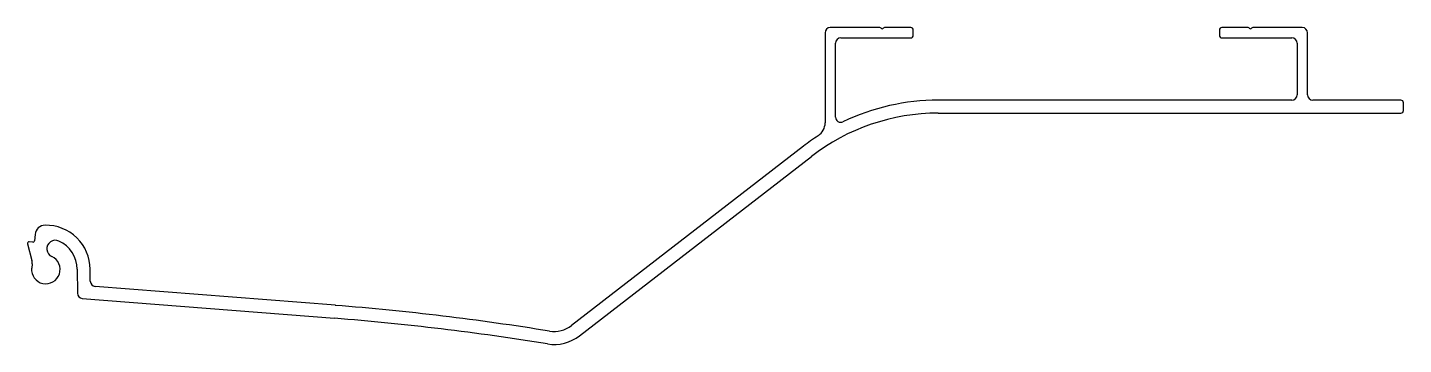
# Model space of a CAD drawing. Extents: x 1588 to 1853, y 2336 to 2397.
import ezdxf

# ---------------------------------------------------------------- set-up
doc = ezdxf.new("R2010")
doc.units = 0
doc.layers.get('0').update_dxf_attribs({"linetype": 'CONTINUOUS'})

msp = doc.modelspace()

# ---------------------------------------------------------------- linework, layer by layer
for p, q in [((1741.37, 2396.48), (1741.37, 2379.12)), ((1751.94, 2397.48), (1742.37, 2397.48)), ((1757.87, 2397.48), (1752.81, 2397.48)), ((1758.37, 2395.98), (1758.37, 2396.98)), ((1817.37, 2396.98), (1817.37, 2395.98)), ((1822.94, 2397.48), (1817.87, 2397.48)), ((1833.37, 2397.48), (1823.81, 2397.48)), ((1834.37, 2384.48), (1834.37, 2396.48)), ((1743.37, 2380.21), (1743.37, 2394.48)), ((1744.37, 2395.48), (1757.87, 2395.48)), ((1817.87, 2395.48), (1831.37, 2395.48)), ((1832.37, 2394.48), (1832.37, 2384.48)), ((1831.37, 2383.48), (1763.19, 2383.48)), ((1852.37, 2383.48), (1835.37, 2383.48)), ((1852.87, 2381.48), (1852.87, 2382.98)), ((1763.19, 2380.98), (1852.37, 2380.98)), ((1737.18, 2374.6), (1692.49, 2340.02)), ((1694.02, 2338.04), (1738.71, 2372.62)), ((1587.6, 2355.79), (1588.41, 2352.58)), ((1588.59, 2356.1), (1587.92, 2356.16)), ((1589.03, 2357.56), (1588.91, 2356.36)), ((1588.47, 2351.89), (1588.39, 2351.09)), ((1597.17, 2350.87), (1597.21, 2346.24)), ((1599.69, 2348.55), (1599.67, 2350.89)), ((1598.14, 2345.25), (1646.75, 2341.42)), ((1646.94, 2343.92), (1600.62, 2347.56))]:
    msp.add_line(p, q)
for centre, radius, start, end in [((1742.37, 2396.48), 1, 90, 180), ((1751.94, 2397.23), 0.25, 30.0894, 90), ((1752.37, 2397.48), 0.25, 209.9107, 330), ((1752.81, 2397.23), 0.25, 89.9999, 150), ((1757.87, 2396.98), 0.5, 0, 90), ((1757.87, 2395.98), 0.5, 270, 360), ((1817.87, 2396.98), 0.5, 90, 180), ((1817.87, 2395.98), 0.5, 180, 270), ((1822.94, 2397.23), 0.25, 30.0894, 90), ((1823.37, 2397.48), 0.25, 209.9107, 330), ((1823.81, 2397.23), 0.25, 89.9999, 150), ((1833.37, 2396.48), 1, 0, 90), ((1744.37, 2394.48), 1, 90, 180), ((1831.37, 2394.48), 1, 0, 90), ((1763.19, 2340.98), 42.5, 90, 115.626), ((1831.37, 2384.48), 1, 270, 0), ((1835.37, 2384.48), 1, 180, 270), ((1852.37, 2382.98), 0.5, 0, 90), ((1763.19, 2340.98), 40, 90, 127.73), ((1744.37, 2380.21), 1, 180, 295.626), ((1852.37, 2381.48), 0.5, 270, 0), ((1738.37, 2379.12), 3, 303.0488, 0), ((1763.19, 2340.98), 42.5, 123.0488, 127.73), ((1591.02, 2357.37), 2, 90.875, 174.3171), ((1591.12, 2350.82), 8.55, 0.5, 90.875), ((1587.89, 2355.86), 0.3, 84.3, 194.3), ((1588.62, 2356.39), 0.3, 264.3, 354.4202), ((1592.96, 2354.81), 1.65, 65.3047, 245.3047), ((1591.12, 2350.82), 6.05, 0.5, 65.3), ((1591.12, 2350.82), 2.75, 174.345, 65.2944), ((1586.48, 2352.09), 2, 354.3, 14.3), ((1600.69, 2348.56), 1, 180.5, 265.5473), ((1598.21, 2346.25), 1, 180.5, 265.5473), ((1607.53, 1842.96), 502.5, 80.7579, 85.5027), ((1607.53, 1842.96), 500, 80.7573, 85.5018), ((1689.12, 2344.37), 5.5, 260.7296, 307.7543), ((1689.12, 2344.37), 8, 260.7808, 307.73)]:
    msp.add_arc(centre, radius, start, end)

doc.saveas('drawing.dxf')
